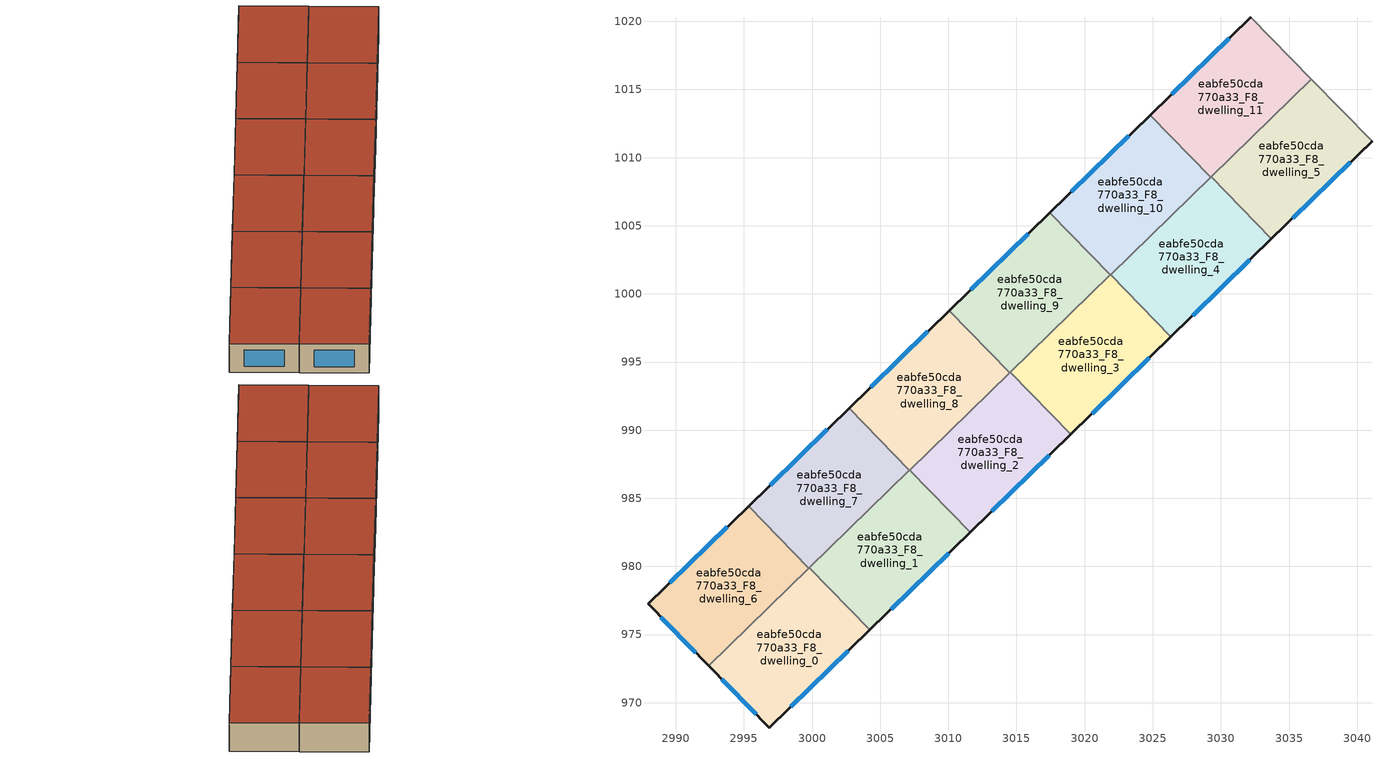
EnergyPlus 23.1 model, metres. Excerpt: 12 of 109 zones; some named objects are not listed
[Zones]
eabfe50cda770a33_F8_dwelling_0
 floor to eabfe50cda770a33_F7_dwelling_0 (EU_floor_Construction): 2999.79,979.89 3004.23,975.34 2996.87,968.17 2992.41,972.71 z24
 wall outside (EU_wall_Construction): 2992.41,972.71 2996.87,968.17 3004.23,975.34 z24:27
 wall to eabfe50cda770a33_F8_dwelling_1 (EU_wall_Construction): 3004.23,975.34 2999.79,979.89 z24:27
 wall to eabfe50cda770a33_F8_dwelling_6 (EU_wall_Construction): 2999.78,979.88 2992.41,972.71 z24:27
 wall to eabfe50cda770a33_F8_dwelling_7 (EU_wall_Construction): 2999.79,979.89 2999.78,979.88 z24:27
 window (EU_Window_Construction): 2998.44,969.71 3002.65,973.8 / 2993.37,971.74 2995.91,969.15 z24.64:26.36
 roof outside (EU_roof_Construction): 3004.23,975.34 2999.79,979.89 2992.41,972.71 2996.87,968.17 z27
eabfe50cda770a33_F8_dwelling_1
 floor to eabfe50cda770a33_F7_dwelling_1 (EU_floor_Construction): 3007.16,987.07 3011.6,982.51 3004.23,975.34 2999.79,979.89 z24
 wall outside (EU_wall_Construction): 3004.23,975.34 3011.6,982.51 z24:27
 wall to eabfe50cda770a33_F8_dwelling_2 (EU_wall_Construction): 3011.6,982.51 3007.16,987.07 z24:27
 wall to eabfe50cda770a33_F8_dwelling_7 (EU_wall_Construction): 3007.15,987.05 2999.79,979.89 z24:27
 wall to eabfe50cda770a33_F8_dwelling_8 (EU_wall_Construction): 3007.16,987.07 3007.15,987.05 z24:27
 window (EU_Window_Construction): 3005.81,976.88 3010.02,980.98 z24.64:26.36
 roof outside (EU_roof_Construction): 3011.6,982.51 3007.16,987.07 2999.79,979.89 3004.23,975.34 z27
eabfe50cda770a33_F8_dwelling_10
 floor to eabfe50cda770a33_F7_dwelling_10 (EU_floor_Construction): 3024.82,1013.13 3029.26,1008.57 3021.89,1001.4 3017.45,1005.95 z24
 wall outside (EU_wall_Construction): 3024.82,1013.13 3017.45,1005.95 z24:27
 wall to eabfe50cda770a33_F8_dwelling_11 (EU_wall_Construction): 3029.26,1008.57 3024.82,1013.13 z24:27
 wall to eabfe50cda770a33_F8_dwelling_9 (EU_wall_Construction): 3017.45,1005.95 3021.89,1001.4 z24:27
 wall to eabfe50cda770a33_F8_dwelling_4 (EU_wall_Construction): 3021.91,1001.41 3029.26,1008.57 z24:27
 wall to eabfe50cda770a33_F8_dwelling_3 (EU_wall_Construction): 3021.89,1001.4 3021.91,1001.41 z24:27
 window (EU_Window_Construction): 3023.24,1011.59 3019.03,1007.49 z24.64:26.36
 roof outside (EU_roof_Construction): 3029.26,1008.57 3024.82,1013.13 3017.45,1005.95 3021.89,1001.4 z27
eabfe50cda770a33_F8_dwelling_11
 floor to eabfe50cda770a33_F7_dwelling_11 (EU_floor_Construction): 3032.18,1020.29 3036.64,1015.75 3029.26,1008.57 3024.82,1013.13 z24
 wall outside (EU_wall_Construction): 3032.18,1020.29 3024.82,1013.13 z24:27
 wall adiabatic (EU_wall_Construction): 3036.64,1015.75 3032.18,1020.29 z24:27
 wall to eabfe50cda770a33_F8_dwelling_5 (EU_wall_Construction): 3029.28,1008.59 3036.64,1015.75 z24:27
 wall to eabfe50cda770a33_F8_dwelling_4 (EU_wall_Construction): 3029.26,1008.57 3029.27,1008.59 z24:27
 window (EU_Window_Construction): 3030.61,1018.76 3026.4,1014.66 z24.64:26.36
 roof outside (EU_roof_Construction): 3036.64,1015.75 3032.18,1020.29 3024.82,1013.13 3029.26,1008.57 z27
eabfe50cda770a33_F8_dwelling_2
 floor to eabfe50cda770a33_F7_dwelling_2 (EU_floor_Construction): 3014.53,994.24 3018.97,989.68 3011.6,982.51 3007.16,987.07 z24
 wall outside (EU_wall_Construction): 3011.6,982.51 3018.97,989.68 z24:27
 wall to eabfe50cda770a33_F8_dwelling_3 (EU_wall_Construction): 3018.97,989.68 3014.53,994.24 z24:27
 wall to eabfe50cda770a33_F8_dwelling_8 (EU_wall_Construction): 3014.52,994.22 3007.16,987.07 z24:27
 wall to eabfe50cda770a33_F8_dwelling_9 (EU_wall_Construction): 3014.53,994.24 3014.52,994.22 z24:27
 window (EU_Window_Construction): 3013.18,984.05 3017.39,988.15 z24.64:26.36
 roof outside (EU_roof_Construction): 3018.97,989.68 3014.53,994.24 3007.16,987.07 3011.6,982.51 z27
eabfe50cda770a33_F8_dwelling_3
 floor to eabfe50cda770a33_F7_dwelling_3 (EU_floor_Construction): 3021.91,1001.42 3026.34,996.86 3018.97,989.68 3014.53,994.24 z24
 wall outside (EU_wall_Construction): 3018.97,989.68 3026.34,996.86 z24:27
 wall to eabfe50cda770a33_F8_dwelling_4 (EU_wall_Construction): 3026.34,996.86 3021.91,1001.42 z24:27
 wall to eabfe50cda770a33_F8_dwelling_9 (EU_wall_Construction): 3021.89,1001.4 3014.53,994.24 z24:27
 window (EU_Window_Construction): 3020.55,991.22 3024.76,995.32 z24.64:26.36
 roof outside (EU_roof_Construction): 3026.34,996.86 3021.91,1001.42 3014.53,994.24 3018.97,989.68 z27
eabfe50cda770a33_F8_dwelling_4
 floor to eabfe50cda770a33_F7_dwelling_4 (EU_floor_Construction): 3029.28,1008.59 3033.71,1004.03 3026.34,996.86 3021.91,1001.42 z24
 wall outside (EU_wall_Construction): 3026.34,996.86 3033.71,1004.03 z24:27
 wall to eabfe50cda770a33_F8_dwelling_5 (EU_wall_Construction): 3033.71,1004.03 3029.28,1008.59 z24:27
 window (EU_Window_Construction): 3027.92,998.39 3032.13,1002.49 z24.64:26.36
 roof outside (EU_roof_Construction): 3033.71,1004.03 3029.28,1008.59 3021.91,1001.42 3026.34,996.86 z27
eabfe50cda770a33_F8_dwelling_5
 floor to eabfe50cda770a33_F7_dwelling_5 (EU_floor_Construction): 3036.64,1015.75 3041.09,1011.21 3033.71,1004.03 3029.28,1008.59 z24
 wall outside (EU_wall_Construction): 3033.71,1004.03 3041.09,1011.21 z24:27
 wall adiabatic (EU_wall_Construction): 3041.09,1011.21 3036.64,1015.75 z24:27
 window (EU_Window_Construction): 3035.29,1005.57 3039.51,1009.67 z24.64:26.36
 roof outside (EU_roof_Construction): 3041.09,1011.21 3036.64,1015.75 3029.28,1008.59 3033.71,1004.03 z27
eabfe50cda770a33_F8_dwelling_6
 floor to eabfe50cda770a33_F7_dwelling_6 (EU_floor_Construction): 2995.34,984.43 2999.78,979.88 2992.41,972.71 2987.96,977.25 z24
 wall outside (EU_wall_Construction): 2995.34,984.43 2987.96,977.25 2992.41,972.71 z24:27
 wall to eabfe50cda770a33_F8_dwelling_7 (EU_wall_Construction): 2999.78,979.88 2995.34,984.43 z24:27
 window (EU_Window_Construction): 2988.91,976.28 2991.46,973.69 / 2993.76,982.9 2989.54,978.79 z24.64:26.36
 roof outside (EU_roof_Construction): 2999.78,979.88 2995.34,984.43 2987.96,977.25 2992.41,972.71 z27
eabfe50cda770a33_F8_dwelling_7
 floor to eabfe50cda770a33_F7_dwelling_7 (EU_floor_Construction): 3002.71,991.61 3007.15,987.05 2999.78,979.88 2995.34,984.43 z24
 wall outside (EU_wall_Construction): 3002.71,991.61 2995.34,984.43 z24:27
 wall to eabfe50cda770a33_F8_dwelling_8 (EU_wall_Construction): 3007.15,987.05 3002.71,991.61 z24:27
 window (EU_Window_Construction): 3001.13,990.07 2996.92,985.97 z24.64:26.36
 roof outside (EU_roof_Construction): 3007.15,987.05 3002.71,991.61 2995.34,984.43 2999.78,979.88 z27
eabfe50cda770a33_F8_dwelling_8
 floor to eabfe50cda770a33_F7_dwelling_8 (EU_floor_Construction): 3010.08,998.78 3014.52,994.22 3007.15,987.05 3002.71,991.61 z24
 wall outside (EU_wall_Construction): 3010.08,998.78 3002.71,991.61 z24:27
 wall to eabfe50cda770a33_F8_dwelling_9 (EU_wall_Construction): 3014.52,994.22 3010.08,998.78 z24:27
 window (EU_Window_Construction): 3008.5,997.24 3004.29,993.14 z24.64:26.36
 roof outside (EU_roof_Construction): 3014.52,994.22 3010.08,998.78 3002.71,991.61 3007.15,987.05 z27
eabfe50cda770a33_F8_dwelling_9
 floor to eabfe50cda770a33_F7_dwelling_9 (EU_floor_Construction): 3017.45,1005.95 3021.89,1001.4 3014.52,994.22 3010.08,998.78 z24
 wall outside (EU_wall_Construction): 3017.45,1005.95 3010.08,998.78 z24:27
 window (EU_Window_Construction): 3015.87,1004.42 3011.66,1000.32 z24.64:26.36
 roof outside (EU_roof_Construction): 3021.89,1001.4 3017.45,1005.95 3010.08,998.78 3014.52,994.22 z27
[Building]
EU S2 Campaign: North Axis=0; Terrain=City; Solar Distribution=FullExterior
[Site:Location]
Yerevan-Zvartnots.Intl.AP: Latitude=40.15; Longitude=44.383; Time Zone=4; Elevation=854
[SizingPeriod:WeatherFileDays]
AnnualSizingPeriod: Begin Month=1; Begin Day of Month=1; End Month=12; End Day of Month=31; Day of Week for Start Day=Monday; Use Weather File Daylight Saving Period=No; Use Weather File Rain and Snow Indicators=No
[MATERIAL]
EU_InternalMass_Material: Roughness=MediumRough; Thickness=0.1; Conductivity=1; Density=1800; Specific Heat=900; Thermal Absorptance=0.9; Solar Absorptance=0.7; Visible Absorptance=0.7
[MATERIAL:NOMASS] Roughness=MediumRough; Thermal Absorptance=0.9; Solar Absorptance=0.7; Visible Absorptance=0.7
Name | Thermal Resistance
EU_wall_NoMass | 1.05043
EU_roof_NoMass | 1.45357
EU_floor_NoMass | 0.478065
[WINDOWMATERIAL:SIMPLEGLAZINGSYSTEM]
EU_Window_SimpleGlazing: UFactor=2.5566; Solar Heat Gain Coefficient=0.75; Visible Transmittance=0.75
[CONSTRUCTION]
EU_wall_Construction: EU_wall_NoMass
EU_roof_Construction: EU_roof_NoMass
EU_floor_Construction: EU_floor_NoMass
EU_Window_Construction: EU_Window_SimpleGlazing
EU_InternalMass_Construction: EU_InternalMass_Material
[ZONE] Type=1; Multiplier=1; Ceiling Height=autocalculate; Floor Area=autocalculate; Part of Total Floor Area=Yes
Name | Volume
eabfe50cda770a33_F8_dwelling_0 | 196.178
eabfe50cda770a33_F8_dwelling_1 | 196.17
eabfe50cda770a33_F8_dwelling_10; eabfe50cda770a33_F8_dwelling_8 | 196.192
eabfe50cda770a33_F8_dwelling_11 | 196.218
eabfe50cda770a33_F8_dwelling_2 | 196.201
eabfe50cda770a33_F8_dwelling_3; eabfe50cda770a33_F8_dwelling_4 | 196.188
eabfe50cda770a33_F8_dwelling_5 | 196.182
eabfe50cda770a33_F8_dwelling_6 | 196.204
eabfe50cda770a33_F8_dwelling_7; eabfe50cda770a33_F8_dwelling_9 | 196.206
[INTERNALMASS] Construction=EU_InternalMass_Construction
Name | Zone or ZoneList | Surface Area
eabfe50cda770a33_F8_dwelling_0_EU_InternalMass | eabfe50cda770a33_F8_dwelling_0 | 65.3928
eabfe50cda770a33_F8_dwelling_1_EU_InternalMass | eabfe50cda770a33_F8_dwelling_1 | 65.39
eabfe50cda770a33_F8_dwelling_2_EU_InternalMass | eabfe50cda770a33_F8_dwelling_2 | 65.4004
eabfe50cda770a33_F8_dwelling_3_EU_InternalMass | eabfe50cda770a33_F8_dwelling_3 | 65.396
eabfe50cda770a33_F8_dwelling_4_EU_InternalMass | eabfe50cda770a33_F8_dwelling_4 | 65.396
eabfe50cda770a33_F8_dwelling_5_EU_InternalMass | eabfe50cda770a33_F8_dwelling_5 | 65.3943
eabfe50cda770a33_F8_dwelling_6_EU_InternalMass | eabfe50cda770a33_F8_dwelling_6 | 65.4015
eabfe50cda770a33_F8_dwelling_7_EU_InternalMass | eabfe50cda770a33_F8_dwelling_7 | 65.4019
eabfe50cda770a33_F8_dwelling_8_EU_InternalMass | eabfe50cda770a33_F8_dwelling_8 | 65.3973
eabfe50cda770a33_F8_dwelling_9_EU_InternalMass | eabfe50cda770a33_F8_dwelling_9 | 65.4019
eabfe50cda770a33_F8_dwelling_10_EU_InternalMass | eabfe50cda770a33_F8_dwelling_10 | 65.3973
eabfe50cda770a33_F8_dwelling_11_EU_InternalMass | eabfe50cda770a33_F8_dwelling_11 | 65.406
[OTHEREQUIPMENT] Fuel Type=Electricity; Design Level Calculation Method=Watts/Area; Power per Zone Floor Area=1; Fraction Latent=0; Fraction Radiant=0; Fraction Lost=0; Carbon Dioxide Generation Rate=0; EndUse Subcategory=EU_Step8_InternalGains
Name | Zone or ZoneList or Space or SpaceList | Schedule
EU_Step8_InternalGain_eabfe50cda770a33_F8_dwelling_0_f000 | eabfe50cda770a33_F8_dwelling_0 | EU_Step8_GainSchedule_eabfe50cda770a33_F8_dwelling_0_f000
EU_Step8_InternalGain_eabfe50cda770a33_F8_dwelling_1_f000 | eabfe50cda770a33_F8_dwelling_1 | EU_Step8_GainSchedule_eabfe50cda770a33_F8_dwelling_1_f000
EU_Step8_InternalGain_eabfe50cda770a33_F8_dwelling_2_f000 | eabfe50cda770a33_F8_dwelling_2 | EU_Step8_GainSchedule_eabfe50cda770a33_F8_dwelling_2_f000
EU_Step8_InternalGain_eabfe50cda770a33_F8_dwelling_3_f000 | eabfe50cda770a33_F8_dwelling_3 | EU_Step8_GainSchedule_eabfe50cda770a33_F8_dwelling_3_f000
EU_Step8_InternalGain_eabfe50cda770a33_F8_dwelling_4_f000 | eabfe50cda770a33_F8_dwelling_4 | EU_Step8_GainSchedule_eabfe50cda770a33_F8_dwelling_4_f000
EU_Step8_InternalGain_eabfe50cda770a33_F8_dwelling_5_f000 | eabfe50cda770a33_F8_dwelling_5 | EU_Step8_GainSchedule_eabfe50cda770a33_F8_dwelling_5_f000
EU_Step8_InternalGain_eabfe50cda770a33_F8_dwelling_6_f000 | eabfe50cda770a33_F8_dwelling_6 | EU_Step8_GainSchedule_eabfe50cda770a33_F8_dwelling_6_f000
EU_Step8_InternalGain_eabfe50cda770a33_F8_dwelling_7_f000 | eabfe50cda770a33_F8_dwelling_7 | EU_Step8_GainSchedule_eabfe50cda770a33_F8_dwelling_7_f000
EU_Step8_InternalGain_eabfe50cda770a33_F8_dwelling_8_f000 | eabfe50cda770a33_F8_dwelling_8 | EU_Step8_GainSchedule_eabfe50cda770a33_F8_dwelling_8_f000
EU_Step8_InternalGain_eabfe50cda770a33_F8_dwelling_9_f000 | eabfe50cda770a33_F8_dwelling_9 | EU_Step8_GainSchedule_eabfe50cda770a33_F8_dwelling_9_f000
EU_Step8_InternalGain_eabfe50cda770a33_F8_dwelling_10_f000 | eabfe50cda770a33_F8_dwelling_10 | EU_Step8_GainSchedule_eabfe50cda770a33_F8_dwelling_10_f000
EU_Step8_InternalGain_eabfe50cda770a33_F8_dwelling_11_f000 | eabfe50cda770a33_F8_dwelling_11 | EU_Step8_GainSchedule_eabfe50cda770a33_F8_dwelling_11_f000
[ZONEVENTILATION:DESIGNFLOWRATE] Schedule=EU_AlwaysOn; Design Flow Rate Calculation Method=AirChanges/Hour; Air Changes per Hour=0.557805; Ventilation Type=Natural; Fan Pressure Rise=0; Fan Total Efficiency=1; Constant Term Coefficient=1; Temperature Term Coefficient=0; Velocity Term Coefficient=0; Velocity Squared Term Coefficient=0; Minimum Indoor Temperature=-100; Maximum Indoor Temperature=100; Delta Temperature=-100; Minimum Outdoor Temperature=-100; Maximum Outdoor Temperature=100; Maximum Wind Speed=40
Name | Zone or ZoneList or Space or SpaceList
EU_ConstantAir_eabfe50cda770a33_F8_dwelling_0 | eabfe50cda770a33_F8_dwelling_0
EU_ConstantAir_eabfe50cda770a33_F8_dwelling_1 | eabfe50cda770a33_F8_dwelling_1
EU_ConstantAir_eabfe50cda770a33_F8_dwelling_2 | eabfe50cda770a33_F8_dwelling_2
EU_ConstantAir_eabfe50cda770a33_F8_dwelling_3 | eabfe50cda770a33_F8_dwelling_3
EU_ConstantAir_eabfe50cda770a33_F8_dwelling_4 | eabfe50cda770a33_F8_dwelling_4
EU_ConstantAir_eabfe50cda770a33_F8_dwelling_5 | eabfe50cda770a33_F8_dwelling_5
EU_ConstantAir_eabfe50cda770a33_F8_dwelling_6 | eabfe50cda770a33_F8_dwelling_6
EU_ConstantAir_eabfe50cda770a33_F8_dwelling_7 | eabfe50cda770a33_F8_dwelling_7
EU_ConstantAir_eabfe50cda770a33_F8_dwelling_8 | eabfe50cda770a33_F8_dwelling_8
EU_ConstantAir_eabfe50cda770a33_F8_dwelling_9 | eabfe50cda770a33_F8_dwelling_9
EU_ConstantAir_eabfe50cda770a33_F8_dwelling_10 | eabfe50cda770a33_F8_dwelling_10
EU_ConstantAir_eabfe50cda770a33_F8_dwelling_11 | eabfe50cda770a33_F8_dwelling_11
[HVACTEMPLATE:ZONE:IDEALLOADSAIRSYSTEM] System Availability Schedule=EU_AlwaysOn; Maximum Heating Supply Air Temperature=50; Minimum Cooling Supply Air Temperature=13; Maximum Heating Supply Air Humidity Ratio=0.0156; Minimum Cooling Supply Air Humidity Ratio=0.0077; Heating Limit=NoLimit; Cooling Limit=NoLimit; Heating Availability Schedule=EU_AlwaysOn; Cooling Availability Schedule=EU_CoolingOff; Dehumidification Control Type=ConstantSensibleHeatRatio; Cooling Sensible Heat Ratio=0.7; Dehumidification Setpoint=60; Humidification Control Type=None; Humidification Setpoint=30; Outdoor Air Method=None; Outdoor Air Flow Rate per Person=0.00944; Outdoor Air Flow Rate per Zone Floor Area=0; Outdoor Air Flow Rate per Zone=0; Demand Controlled Ventilation Type=None; Outdoor Air Economizer Type=NoEconomizer; Heat Recovery Type=None; Sensible Heat Recovery Effectiveness=0.7; Latent Heat Recovery Effectiveness=0.65
Name | Template Thermostat
eabfe50cda770a33_F8_dwelling_0 | EU_HeatOnly_eabfe50cda770a33_F8_dwelling_0
eabfe50cda770a33_F8_dwelling_1 | EU_HeatOnly_eabfe50cda770a33_F8_dwelling_1
eabfe50cda770a33_F8_dwelling_2 | EU_HeatOnly_eabfe50cda770a33_F8_dwelling_2
eabfe50cda770a33_F8_dwelling_3 | EU_HeatOnly_eabfe50cda770a33_F8_dwelling_3
eabfe50cda770a33_F8_dwelling_4 | EU_HeatOnly_eabfe50cda770a33_F8_dwelling_4
eabfe50cda770a33_F8_dwelling_5 | EU_HeatOnly_eabfe50cda770a33_F8_dwelling_5
eabfe50cda770a33_F8_dwelling_6 | EU_HeatOnly_eabfe50cda770a33_F8_dwelling_6
eabfe50cda770a33_F8_dwelling_7 | EU_HeatOnly_eabfe50cda770a33_F8_dwelling_7
eabfe50cda770a33_F8_dwelling_8 | EU_HeatOnly_eabfe50cda770a33_F8_dwelling_8
eabfe50cda770a33_F8_dwelling_9 | EU_HeatOnly_eabfe50cda770a33_F8_dwelling_9
eabfe50cda770a33_F8_dwelling_10 | EU_HeatOnly_eabfe50cda770a33_F8_dwelling_10
eabfe50cda770a33_F8_dwelling_11 | EU_HeatOnly_eabfe50cda770a33_F8_dwelling_11
[SIZING:ZONE] Zone Cooling Design Supply Air Temperature Input Method=SupplyAirTemperature; Zone Cooling Design Supply Air Temperature=13; Zone Heating Design Supply Air Temperature Input Method=SupplyAirTemperature; Zone Heating Design Supply Air Temperature=50; Zone Cooling Design Supply Air Humidity Ratio=0.008; Zone Heating Design Supply Air Humidity Ratio=0.008; Cooling Design Air Flow Method=DesignDay; Cooling Design Air Flow Rate=0; Cooling Minimum Air Flow per Zone Floor Area=0.000762; Cooling Minimum Air Flow=0; Cooling Minimum Air Flow Fraction=0.2; Heating Design Air Flow Method=DesignDay; Heating Design Air Flow Rate=0; Heating Maximum Air Flow per Zone Floor Area=0.002032; Heating Maximum Air Flow=0.141576; Heating Maximum Air Flow Fraction=0.3; Account for Dedicated Outdoor Air System=No; Dedicated Outdoor Air System Control Strategy=NeutralSupplyAir; Dedicated Outdoor Air Low Setpoint Temperature for Design=autosize; Dedicated Outdoor Air High Setpoint Temperature for Design=autosize; Zone Load Sizing Method=Sensible Load Only No Latent Load; Zone Latent Cooling Design Supply Air Humidity Ratio Input Method=HumidityRatioDifference; Zone Cooling Design Supply Air Humidity Ratio Difference=0.005; Zone Latent Heating Design Supply Air Humidity Ratio Input Method=HumidityRatioDifference; Zone Humidification Design Supply Air Humidity Ratio Difference=0.005
eabfe50cda770a33_F8_dwelling_0; eabfe50cda770a33_F8_dwelling_1; eabfe50cda770a33_F8_dwelling_2; eabfe50cda770a33_F8_dwelling_3; eabfe50cda770a33_F8_dwelling_4; eabfe50cda770a33_F8_dwelling_5; eabfe50cda770a33_F8_dwelling_6; eabfe50cda770a33_F8_dwelling_7; eabfe50cda770a33_F8_dwelling_8; eabfe50cda770a33_F8_dwelling_9; eabfe50cda770a33_F8_dwelling_10; eabfe50cda770a33_F8_dwelling_11
[SCHEDULE:CONSTANT]
Name | Hourly Value
EU_AlwaysOn | 1
EU_CoolingOff | 0
[SCHEDULE:FILE] Column Number=1; Rows to Skip at Top=0; Number of Hours of Data=8760; Column Separator=Comma; Interpolate to Timestep=No; Minutes per Item=60; Adjust Schedule for Daylight Savings=Yes
Name | File
EU_Step8_GainSchedule_eabfe50cda770a33_F8_dwelling_0_f000 | ../../schedules/eabfe50cda770a33/eabfe50cda770a33_F8_dwelling_0_f000_gain.csv
EU_Step8_GainSchedule_eabfe50cda770a33_F8_dwelling_1_f000 | ../../schedules/eabfe50cda770a33/eabfe50cda770a33_F8_dwelling_1_f000_gain.csv
EU_Step8_GainSchedule_eabfe50cda770a33_F8_dwelling_2_f000 | ../../schedules/eabfe50cda770a33/eabfe50cda770a33_F8_dwelling_2_f000_gain.csv
EU_Step8_GainSchedule_eabfe50cda770a33_F8_dwelling_3_f000 | ../../schedules/eabfe50cda770a33/eabfe50cda770a33_F8_dwelling_3_f000_gain.csv
EU_Step8_GainSchedule_eabfe50cda770a33_F8_dwelling_4_f000 | ../../schedules/eabfe50cda770a33/eabfe50cda770a33_F8_dwelling_4_f000_gain.csv
EU_Step8_GainSchedule_eabfe50cda770a33_F8_dwelling_5_f000 | ../../schedules/eabfe50cda770a33/eabfe50cda770a33_F8_dwelling_5_f000_gain.csv
EU_Step8_GainSchedule_eabfe50cda770a33_F8_dwelling_6_f000 | ../../schedules/eabfe50cda770a33/eabfe50cda770a33_F8_dwelling_6_f000_gain.csv
EU_Step8_GainSchedule_eabfe50cda770a33_F8_dwelling_7_f000 | ../../schedules/eabfe50cda770a33/eabfe50cda770a33_F8_dwelling_7_f000_gain.csv
EU_Step8_GainSchedule_eabfe50cda770a33_F8_dwelling_8_f000 | ../../schedules/eabfe50cda770a33/eabfe50cda770a33_F8_dwelling_8_f000_gain.csv
EU_Step8_GainSchedule_eabfe50cda770a33_F8_dwelling_9_f000 | ../../schedules/eabfe50cda770a33/eabfe50cda770a33_F8_dwelling_9_f000_gain.csv
EU_Step8_GainSchedule_eabfe50cda770a33_F8_dwelling_10_f000 | ../../schedules/eabfe50cda770a33/eabfe50cda770a33_F8_dwelling_10_f000_gain.csv
EU_Step8_GainSchedule_eabfe50cda770a33_F8_dwelling_11_f000 | ../../schedules/eabfe50cda770a33/eabfe50cda770a33_F8_dwelling_11_f000_gain.csv
